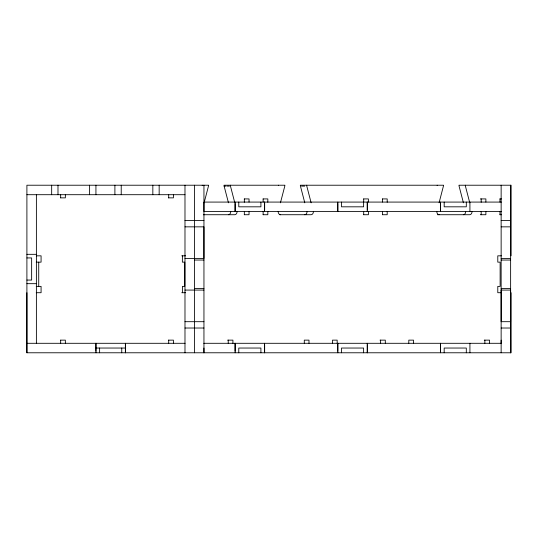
<?xml version="1.0" encoding="UTF-8"?>
<svg xmlns="http://www.w3.org/2000/svg" width="538" height="538" viewBox="0 0 538 538"><rect width="100%" height="100%" fill="white"/><g stroke="black" fill="none" stroke-linecap="round" stroke-linejoin="round"><path stroke-width="0.81" d="M511.1 292.712L511.1 352.78L26.9 352.78L26.9 292.712M38.729 262.147L38.729 286.391M182.402 292.712L182.409 286.391L184.756 286.391L184.756 262.147L182.375 262.147L182.402 255.826M203.949 348.039L203.949 352.78L203.949 185.22M501.14 343.298L501.14 340.137M510.629 340.137L510.629 352.78L510.629 185.22M204.117 202.819L208.462 186.121A3.161 2.347 -90 0 0 208.556 185.22L26.9 185.22L26.9 352.78M280.439 202.819L284.784 186.121A3.161 2.347 -90 0 0 284.884 185.22L224.023 185.22A3.167 2.354 -90 0 0 224.124 186.121L228.468 202.819M439.075 202.819L443.413 186.121A3.161 2.354 90 0 0 443.52 185.22L300.345 185.22A3.161 2.347 90 0 0 300.446 186.121L304.79 202.819M224.124 186.121L226.236 186.121M227.298 186.121L229.41 186.121M301.502 186.121L304.676 186.121M26.9 194.702L184.985 194.702M60.599 197.863L65.36 197.863L65.36 194.702M168.468 197.863L173.404 197.863L173.404 194.702M244.272 198.919L249.033 198.919L249.033 202.08M263.069 198.919L267.83 198.919L267.83 202.248M363.641 198.919L368.402 198.919L368.402 202.08M382.437 198.919L387.199 198.919L387.199 202.248M480.326 198.919L485.881 198.919L485.881 202.08M499.916 198.919L501.503 198.919M501.429 202.08L203.949 202.08L203.949 211.562L501.429 211.562M203.33 214.723L234.736 214.723A3.161 2.347 -90 0 0 237.09 211.562M244.272 214.723L249.033 214.723L249.033 211.562M263.069 214.723L267.83 214.723L267.83 211.4M279.652 214.723L311.058 214.723A3.161 2.347 -90 0 0 313.412 211.562M363.641 214.723L368.402 214.723L368.402 211.562M382.437 214.723L387.199 214.723L387.199 211.4M437.502 214.723L469.694 214.723A3.161 2.347 -90 0 0 472.041 211.562M480.326 214.723L485.881 214.723L485.881 211.562M499.916 214.723L501.503 214.723M184.985 220.519L203.949 220.519M501.14 220.519L510.629 220.519M184.985 226.848L203.949 226.848L203.949 258.462L184.985 258.462M501.14 226.848L510.629 226.848M26.9 254.326L36.389 254.326M36.322 255.826L41.083 255.826L41.076 262.147L36.241 262.147M181.736 255.826L185.65 255.826M501.423 255.826L497.785 255.826L497.785 262.147L500.132 262.147L500.132 286.391L497.785 286.391L497.785 292.712L501.423 292.712M26.9 257.937L31.641 257.937L31.641 280.063L26.9 280.063M501.14 258.462L510.629 258.462M194.467 260.042L203.949 260.042M501.14 260.042L510.629 260.042M26.9 283.674L36.389 283.674M36.241 286.391L41.076 286.391L41.083 292.712L36.248 292.712M194.467 288.496L203.949 288.496M501.14 288.496L510.629 288.496M184.985 290.076L203.949 290.076M181.736 292.712L185.65 292.712M184.985 321.69L203.949 321.69M184.985 328.019L203.949 328.019M501.14 328.019L510.629 328.019M60.599 340.137L65.36 340.137L65.36 343.298M168.468 340.137L173.404 340.137L173.404 343.298M227.635 340.137L232.92 340.137L232.92 343.298M380.016 340.137L385.309 340.137L385.309 343.298M484.274 340.137L489.56 340.137L489.56 343.298M26.9 343.298L185.085 343.298M203.781 343.298L501.429 343.298M95.394 348.039L125.704 348.039M469.768 202.819L465.424 186.121A3.161 2.354 -90 0 1 465.323 185.22M463.42 202.819L459.075 186.121A3.161 2.347 90 0 1 458.981 185.22L511.1 185.22L511.1 255.826M311.139 202.819L306.794 186.121A3.161 2.354 -90 0 1 306.694 185.22M234.81 202.819L230.472 186.121A3.161 2.347 90 0 1 230.372 185.22M501.14 185.22L501.14 352.78M499.977 198.919L499.977 202.08M499.977 211.562L499.977 214.723M484.866 340.137L484.866 343.298M481.18 198.919L481.18 202.248M481.18 211.4L481.18 214.723M469.923 202.08L469.923 211.562M469.923 343.298L469.923 352.78M466.311 202.08L466.311 206.821L444.18 206.821L444.18 202.08M466.311 352.78L466.311 348.039L444.18 348.039L444.18 352.78M440.568 202.08L440.568 211.562M440.568 343.298L440.568 352.78M440.44 203.66L440.44 211.562M440.44 343.298L440.44 351.2M413.5 343.298L413.5 340.137L408.799 340.137L408.799 343.298M382.498 198.919L382.498 202.08M382.498 211.562L382.498 214.723M380.608 340.137L380.608 343.298M367.353 202.08L367.353 209.981M367.353 344.878L367.353 352.78M367.219 202.08L367.219 211.562M367.219 343.298L367.219 352.78M363.701 198.919L363.701 202.248M363.701 211.4L363.701 214.723M363.614 202.08L363.614 206.821L341.482 206.821L341.482 202.08M363.614 352.78L363.614 348.039L341.482 348.039L341.482 352.78M337.871 202.08L337.871 211.562M337.871 343.298L337.871 352.78M337.736 203.66L337.736 211.562M337.736 343.298L337.736 351.2M337.178 343.298L337.178 340.137L332.477 340.137L332.477 343.298M308.987 343.298L308.987 340.137L304.286 340.137L304.286 343.298M264.656 202.08L264.656 209.981M264.656 344.878L264.656 352.78M264.521 202.08L264.521 211.562M264.521 343.298L264.521 352.78M263.129 198.919L263.129 202.08M263.129 211.562L263.129 214.723M260.91 202.08L260.91 206.821L238.778 206.821L238.778 202.08M260.91 352.78L260.91 348.039L238.778 348.039L238.778 352.78M244.333 198.919L244.333 202.248M244.333 211.4L244.333 214.723M235.173 202.08L235.173 211.562M235.173 343.298L235.173 352.78M235.039 203.66L235.039 211.562M235.039 343.298L235.039 351.2M228.226 340.137L228.226 343.298M194.467 185.22L194.467 352.78M184.985 185.22L184.985 352.78M168.703 194.702L168.703 197.863M168.703 340.137L168.703 343.298M159.161 185.22L159.161 194.702M152.839 185.22L152.839 194.702M125.488 344.878L125.488 352.78M125.361 343.298L125.361 352.78M121.749 348.039L121.749 352.78M121.225 185.22L121.225 194.702M114.897 185.22L114.897 194.702M99.617 348.039L99.617 352.78M95.932 185.22L95.932 194.702M96.006 343.298L96.006 352.78M95.878 343.298L95.878 351.2M89.604 185.22L89.604 194.702M60.66 194.702L60.66 197.863M60.66 340.137L60.66 343.298M57.99 185.22L57.99 194.702M51.668 185.22L51.668 194.702M36.389 194.702L36.389 343.298M204.191 214.723A3.161 2.347 90 0 1 203.767 214.675M230.741 211.562A3.161 2.347 90 0 1 228.394 214.723M278.536 185.22A3.161 2.347 -90 0 1 278.529 185.449M280.52 214.723A3.161 2.347 90 0 1 278.166 211.562M307.064 211.562A3.161 2.347 -90 0 1 304.716 214.723M437.172 185.22A3.161 2.354 90 0 1 437.165 185.449M439.149 214.723A3.161 2.347 90 0 1 436.795 211.562M465.693 211.562A3.161 2.347 -90 0 1 463.346 214.723M202.214 185.22A3.161 2.354 90 0 1 202.214 185.449M501.14 290.076L501.14 321.69L510.629 321.69L510.629 290.076L501.14 290.076"/></g></svg>
